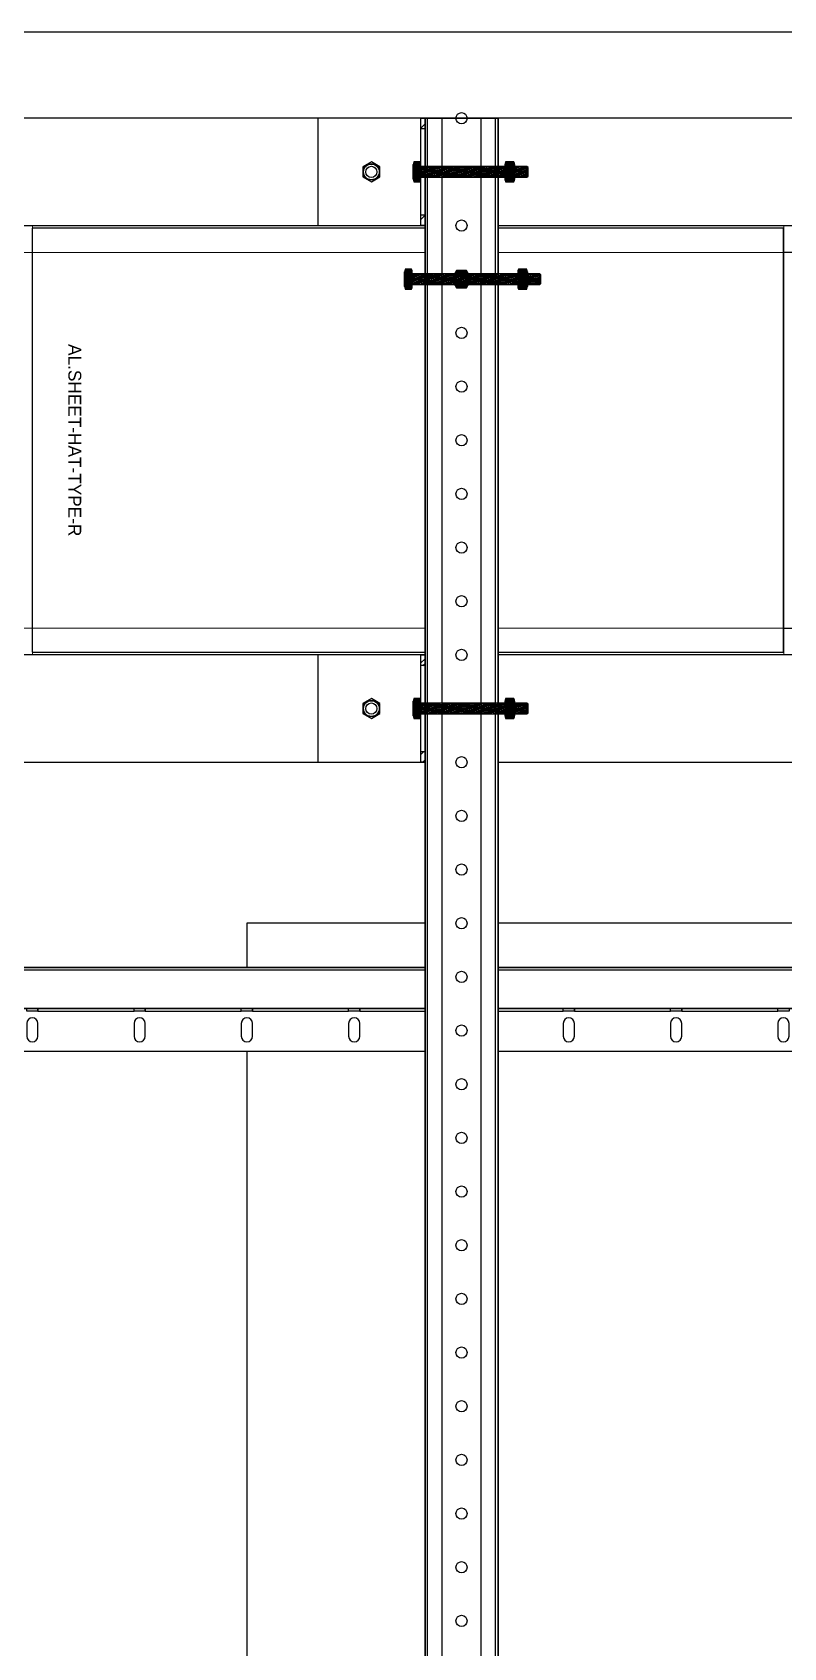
# Model space of a CAD drawing. Header units: millimetres. Extents: x -962357 to -591296, y -223672 to 59420.
# Drawn here: x -782230 to -781880, y -177079 to -176326 of the extents above; entities that cross this region are included whole.
import ezdxf
from ezdxf.enums import TextEntityAlignment as Align

# ---------------------------------------------------------------- set-up
doc = ezdxf.new("R2010")
doc.units = ezdxf.units.MM
for name, color, linetype in [('000 - H A T C H', 8, 'Continuous'), ('000 - WIPEOUT', 250, 'Continuous'), ('001 - ASCESSORIES', 251, 'Continuous'), ('A04_TUBE SERIES', 2, 'Continuous'), ('A11_ALU.SOLID SHEET', 2, 'Continuous')]:
    doc.layers.add(name, color=color, linetype=linetype)
doc.layers.add('A-GLAZ-CURT', color=2, linetype='Continuous', lineweight=9)
pattern_1 = [(110, (-0.5, 0), (-0.9396926207859084, -0.3420201433256687), []), (110, (-0.2011637617713368, 0.6408563809804113), (-0.9396926207859084, -0.3420201433256687), [1.25, -0.25, 0, -0.25])]

# ---------------------------------------------------------------- blocks, each defined once
blk = doc.blocks.new('*U4622')
at = {"layer": 'A11_ALU.SOLID SHEET', "color": 0}
blk.add_lwpolyline([(350.0000000002324, -98.79999999999929), (350.0000000002328, 98.7999999999992), (2.842170943040401e-14, 98.79999999999927), (-4.121147867408581e-13, -98.79999999999929)], close=True, dxfattribs=at)
at = {"layer": 'Defpoints', "color": 250}
blk.add_point((0, 0), dxfattribs=at)
blk.add_text('AL.SHEET-HAT-TYPE-R', height=6, rotation=270, dxfattribs=at).set_placement((15, 0), align=Align.BOTTOM_CENTER)
blk = doc.blocks.new('*U4623')
at = {"layer": '001 - ASCESSORIES', "color": 0, "linetype": 'ByBlock'}
blk.add_lwpolyline([(800.0000000001819, 87.49999999999858), (-799.9999999999545, 87.49999999999858), (-799.9999999999545, -87.49999999999858), (800.0000000001819, -87.49999999999858)], close=True, dxfattribs=at)
blk = doc.blocks.new('*U4643')
blk.add_attdef('EXTR.OVL-LENGTH_', (-24.99999999997818, -59.09373230497124), '', height=5)
blk.add_wipeout([(-24.999999999941792, 7.275957614183426e-12), (25.000000000014552, 7.275957614183426e-12), (25.000000031381205, 67399.99999999981), (-24.99999996857514, 67399.99999999983)]).dxf.layer = '000 - WIPEOUT'
at = {"layer": 'A04_TUBE SERIES', "color": 0}
blk.add_lwpolyline([(-24.99999999994325, 0), (25.0000000000131, 0), (25.00000003138143, 67399.99999999981), (-24.99999996857492, 67399.99999999984)], close=True, dxfattribs=at)
blk = doc.blocks.new('*U4645')
blk.add_attdef('EXTR.OVL-LENGTH_', (-24.99999999997818, -59.09373230497124), '', height=5)
blk.add_wipeout([(-24.999999999941792, 7.275957614183426e-12), (25.000000000014552, 7.275957614183426e-12), (25.000000031381205, 67399.99999999981), (-24.99999996857514, 67399.99999999981)]).dxf.layer = '000 - WIPEOUT'
at = {"layer": 'A04_TUBE SERIES', "color": 0}
blk.add_lwpolyline([(-24.99999999994325, 0), (25.0000000000131, 0), (25.00000003138143, 67399.99999999981), (-24.99999996857492, 67399.99999999984)], close=True, dxfattribs=at)
blk = doc.blocks.new('*U4717')
at = {"color": 3}
blk.add_wipeout([(-1049.999999999958, -30850), (1050.000000000042, -30850), (1050.000000000042, -31150), (-1049.999999999958, -31150)], dxfattribs=at).dxf.layer = '000 - WIPEOUT'
at = {"layer": 'A11_ALU.SOLID SHEET', "color": 0, "linetype": 'ByBlock'}
blk.add_lwpolyline([(-1049.999999999958, -31150), (1050.000000000042, -31150), (1050.000000000042, -30850), (-1049.999999999958, -30850)], close=True, dxfattribs=at)
blk = doc.blocks.new('000 - ASSCESSORIES_FAMELINE_GALV.BRACKET_FITTING_Z-PROFILE_HR-02AA_TOP_VIEW')
blk.add_wipeout([(-1200, 39), (1200, 39), (1200, 0), (-1200, 0)]).dxf.layer = '000 - WIPEOUT'
at = {"layer": '001 - ASCESSORIES', "linetype": 'Continuous'}
for p, q in [((-1200, 39), (1200, 39)), ((-1200, 0), (1200, 0))]:
    blk.add_line(p, q, dxfattribs=at)
at = {"layer": '001 - ASCESSORIES', "color": 1, "linetype": 'ByBlock'}
for p, q in [((-277.5999999999985, 20.19999999999982), (-277.5999999999985, 19)), ((-227.5999999999985, 20.19999999999982), (-227.5999999999985, 19)), ((-177.5999999999985, 20.19999999999982), (-177.5999999999985, 19)), ((-127.5999999999985, 20.19999999999982), (-127.5999999999985, 19)), ((-77.59999999999854, 20.19999999999982), (-77.59999999999854, 19)), ((-27.59999999999854, 20.19999999999982), (-27.59999999999854, 19)), ((22.40000000000146, 20.19999999999982), (22.40000000000146, 19))]:
    blk.add_line(p, q, dxfattribs=at)
at = {"layer": '001 - ASCESSORIES', "color": 0, "linetype": 'ByBlock'}
blk.add_lwpolyline([(-1200, 39), (1200, 39), (1200, 19), (-1200, 19)], close=True, dxfattribs=at)
at = {"layer": '001 - ASCESSORIES'}
for points in [[(-322.4000000000015, 26), (-322.4000000000015, 32, 0.9999999999999999), (-327.6000000000058, 32), (-327.6000000000058, 26, 0.9999999999999999)], [(-272.4000000000015, 26), (-272.4000000000015, 32, 0.9999999999999999), (-277.6000000000058, 32), (-277.6000000000058, 26, 0.9999999999999999)], [(-222.4000000000015, 26), (-222.4000000000015, 32, 0.9999999999999999), (-227.6000000000058, 32), (-227.6000000000058, 26, 0.9999999999999999)], [(-172.4000000000015, 26), (-172.4000000000015, 32, 0.9999999999999999), (-177.6000000000058, 32), (-177.6000000000058, 26, 0.9999999999999999)], [(-122.4000000000015, 26), (-122.4000000000015, 32, 0.9999999999999999), (-127.6000000000058, 32), (-127.6000000000058, 26, 0.9999999999999999)], [(-72.40000000000146, 26), (-72.40000000000146, 32, 0.9999999999999999), (-77.60000000000582, 32), (-77.60000000000582, 26, 0.9999999999999999)], [(-22.40000000000146, 26), (-22.40000000000146, 32, 0.9999999999999999), (-27.60000000000582, 32), (-27.60000000000582, 26, 0.9999999999999999)], [(27.59999999999854, 26), (27.59999999999854, 32, 0.9999999999999999), (22.39999999999418, 32), (22.39999999999418, 26, 0.9999999999999999)]]:
    blk.add_lwpolyline(points, format="xyb", close=True, dxfattribs=at)
blk.add_lwpolyline([(-1200, 19), (1200, 19), (1200, 0), (-1200, 0)], close=True, dxfattribs=at)
at = {"layer": '001 - ASCESSORIES', "color": 1, "linetype": 'ByBlock'}
for points in [[(-327.5999999999985, 20.19999999999982), (-322.4000000000015, 20.19999999999982), (-322.4000000000015, 19), (-327.5999999999985, 19)], [(-277.5999999999985, 20.19999999999982), (-322.4000000000015, 20.19999999999982), (-322.4000000000015, 19), (-277.5999999999985, 19)], [(-277.5999999999985, 20.19999999999982), (-272.4000000000015, 20.19999999999982), (-272.4000000000015, 19), (-277.5999999999985, 19)], [(-227.5999999999985, 20.19999999999982), (-272.4000000000015, 20.19999999999982), (-272.4000000000015, 19), (-227.5999999999985, 19)], [(-227.5999999999985, 20.19999999999982), (-222.4000000000015, 20.19999999999982), (-222.4000000000015, 19), (-227.5999999999985, 19)], [(-177.5999999999985, 20.19999999999982), (-222.4000000000015, 20.19999999999982), (-222.4000000000015, 19), (-177.5999999999985, 19)], [(-177.5999999999985, 20.19999999999982), (-172.4000000000015, 20.19999999999982), (-172.4000000000015, 19), (-177.5999999999985, 19)], [(-127.5999999999985, 20.19999999999982), (-172.4000000000015, 20.19999999999982), (-172.4000000000015, 19), (-127.5999999999985, 19)], [(-127.5999999999985, 20.19999999999982), (-122.4000000000015, 20.19999999999982), (-122.4000000000015, 19), (-127.5999999999985, 19)], [(-77.59999999999854, 20.19999999999982), (-122.4000000000015, 20.19999999999982), (-122.4000000000015, 19), (-77.59999999999854, 19)], [(-77.59999999999854, 20.19999999999982), (-72.40000000000146, 20.19999999999982), (-72.40000000000146, 19), (-77.59999999999854, 19)], [(-27.59999999999854, 20.19999999999982), (-72.40000000000146, 20.19999999999982), (-72.40000000000146, 19), (-27.59999999999854, 19)], [(-27.59999999999854, 20.19999999999982), (-22.40000000000146, 20.19999999999982), (-22.40000000000146, 19), (-27.59999999999854, 19)], [(22.40000000000146, 20.19999999999982), (-22.40000000000146, 20.19999999999982), (-22.40000000000146, 19), (22.40000000000146, 19)], [(22.40000000000146, 20.19999999999982), (27.59999999999854, 20.19999999999982), (27.59999999999854, 19), (22.40000000000146, 19)]]:
    blk.add_lwpolyline(points, close=True, dxfattribs=at)
at = {"layer": '001 - ASCESSORIES', "color": 2}
blk.add_lwpolyline([(-1200, 1.199999999999818), (1200, 1.199999999999818), (1200, 0), (-1200, 0)], close=True, dxfattribs=at)
blk = doc.blocks.new('*U4943')
at = {"layer": '001 - ASCESSORIES', "linetype": 'ByBlock', "rotation": 180}
blk.add_blockref('000 - ASSCESSORIES_FAMELINE_GALV.BRACKET_FITTING_Z-PROFILE_HR-02AA_TOP_VIEW', (-31200, 39), dxfattribs=at)
blk = doc.blocks.new('*U4945')
at = {"color": 6}
blk.add_wipeout([(1425.0000000000007, -17), (-1425, -16.99999999999909), (-1425, 17.00000000000182), (1425.0000000000007, 17.00000000000182)], dxfattribs=at).dxf.layer = '000 - WIPEOUT'
at = {"layer": '001 - ASCESSORIES', "color": 0, "linetype": 'ByBlock'}
for p, q in [((1425, 15.80000000000291), (-1425, 15.80000000000308)), ((1425, -15.80000000000291), (-1425, -15.80000000000274))]:
    blk.add_line(p, q, dxfattribs=at)
at = {"layer": '001 - ASCESSORIES', "color": 1}
blk.add_lwpolyline([(1425, 17), (1425, -17), (-1425, -16.99999999999983), (-1425, 17.00000000000017)], close=True, dxfattribs=at)
at = {"layer": '001 - ASCESSORIES', "color": 0, "linetype": 'ByBlock'}
for points in [[(-1425, 17.00000000000017), (-1425, 9.000000000000172), (1425, 9), (1425, 17)], [(-1425, -8.999999999999828), (-1425, -16.99999999999983), (1425, -17), (1425, -9)]]:
    blk.add_lwpolyline(points, close=True, dxfattribs=at)
at = {"layer": '001 - ASCESSORIES', "color": 1, "linetype": 'Continuous'}
for centre in [(-1425, 1.052523544223154e-12), (-1400, 0), (-1374.999999999998, 0), (-1349.999999999997, 0), (-1324.999999999996, 0), (-1299.999999999995, 0), (-1274.999999999993, 0), (-1249.999999999992, 0), (-1224.999999999991, 0), (-1199.999999999989, 0), (-1174.999999999988, 0), (-1149.999999999987, 0), (-1124.999999999985, 0), (-1099.999999999984, 0), (-1074.999999999983, 0), (-1049.999999999982, 0), (-1024.99999999998, 0), (-999.9999999999789, 0), (-974.9999999999776, 0), (-949.9999999999764, 0), (-924.999999999975, 0), (-899.9999999999736, 0), (-874.9999999999724, 0), (-849.9999999999711, 0), (-824.9999999999699, 0), (-799.9999999999685, 0), (-774.9999999999671, 0), (-749.9999999999659, 0), (-724.9999999999646, 0)]:
    blk.add_circle(centre, 2.6, dxfattribs=at)
blk = doc.blocks.new('*U4663')
at = {"layer": '001 - ASCESSORIES', "color": 0}
blk.add_lwpolyline([(4.618802136193379, -0.000400036001729632), (2.309747509436618, 3.999799966996433), (-2.309054626756765, 4.000200002998165), (-4.618802136193381, 0.0004000360017263353), (-2.309747509436611, -3.999799966996438), (2.309054626756771, -4.00020000299816)], close=True, dxfattribs=at)
at = {"layer": '001 - ASCESSORIES', "color": 8}
blk.add_circle((0, 2.882294542906766e-17), 3.845456877658301, dxfattribs=at)
at = {"layer": '001 - ASCESSORIES', "color": 0}
blk.add_circle((0, -7.719519468096792e-17), 2.6, dxfattribs=at)
blk = doc.blocks.new('*U4664')
at = {"layer": '000 - H A T C H'}
h = blk.add_hatch(color=250, dxfattribs=at)
h.dxf.hatch_style = 1
h.paths.add_polyline_path([(3.999799966996433, -2.30974750943662), (4.000200002998166, 2.309054626756763), (0.0004000360017268492, 4.61880213619338), (-3.999799966996436, 2.309747509436609), (-4.000200002998158, -2.309054626756772), (-0.0004000360017299578, -4.618802136193381)])
h.paths.add_polyline_path([(-4.77612251667468e-16, -2.600000000000001, -1), (4.776122516674673e-16, 2.599999999999998, -1)], flags=16)
at = {"layer": '001 - ASCESSORIES', "color": 0, "rotation": 270}
blk.add_blockref('*U4663', (0, 0), dxfattribs=at)
blk = doc.blocks.new('*U4682')
at = {"color": 1}
for p, q in [((-3.464101615749838, 3.499999999999972), (3.464101614323027, 3.500000000000028)), ((-3.464101615791675, -2.930557554095999e-14), (3.464101615790951, 2.831068712794149e-14))]:
    blk.add_line(p, q, dxfattribs=at)
at = {"color": 0}
for points in [[(-2.309401079815612, 3.211491856660499, 0.2498553823841511), (-4.618802154352768, 3.211491854803311), (-4.618802152884844, 0.2885081452176589, 0.24985538238415), (-2.309401078347688, 0.2885081433604705)], [(2.309401075998648, 3.21149185511965, 0.06243159592663932), (-2.119484931312199e-09, 3.499999999571855, 0.06243159590585019), (-2.309401079815612, 3.211491855290459), (-2.309401078347688, 0.288508144618188, 0.06170111649347358), (-3.622761812760444e-13, -5.551115123125783e-16, 0.06170111645514504), (2.309401077466572, 0.2885081447470578)], [(4.618802151379822, 3.21149185663953, 0.2498553822933769), (2.309401075998648, 3.211491854782341), (2.309401077466572, 0.2885081451966892, 0.2498553822933758), (4.618802152847747, 0.288508143339501)]]:
    blk.add_lwpolyline(points, format="xyb", close=True, dxfattribs=at)
blk = doc.blocks.new('*U4696')
at = {"layer": '000 - H A T C H'}
h = blk.add_hatch(dxfattribs=at)
h.set_pattern_fill('ANSI35', color=8, scale=4, angle=65)
h.set_pattern_definition(pattern_1)
h.paths.add_polyline_path([(-5.551115123125783e-17, -2.5), (59.49999999999999, -2.500000000000025), (59.49999999999999, 2.499999999999975), (0, 2.5)])
at = {"color": 8}
blk.add_line((59.5, -2.500000000000025), (59.5, 2.499999999999976), dxfattribs=at)
at = {"color": 1}
blk.add_lwpolyline([(59.5, 2.499999999999976), (0, 2.5), (-6.123233995736766e-17, -2.5), (59.5, -2.500000000000025), (60, -2.000000000000024), (60, 1.999999999999976)], close=True, dxfattribs=at)
blk = doc.blocks.new('*U4748')
at = {"layer": '000 - H A T C H'}
h = blk.add_hatch(color=250, dxfattribs=at)
h.dxf.hatch_style = 1
edge = h.paths.add_edge_path()
edge.add_line((-0.2885081452176606, -4.618802152936677), (-3.21149185480331, -4.618802154404603))
edge.add_arc((-1.045008159786465, -3.464101615393764), 2.454991840223864, 180.0000000000005, 208.0568893142732, ccw=False)
edge.add_line((-3.50000000001033, -3.464101615393787), (-3.500000000005193, -0.00781203409589537))
edge.add_arc((5.855934801752148, -0.003906537089581134), 9.35593561690337, 179.9760826470406, 180.0239172767988, ccw=False)
edge.add_line((-3.500000000000001, -1.027646859343591e-06), (-3.5, 1.023395762637316e-06))
edge.add_arc((5.855934800427048, 0.003906532762726513), 9.355935615578238, 179.9760826475011, 180.0239173524989, ccw=False)
edge.add_line((-3.499999999999999, 0.007812042129691533), (-3.499999999989983, 3.464101615479826))
edge.add_arc((-1.045008158081795, 3.464101615479848), 2.45499184190819, 151.9431107876706, 180.0000000000005, ccw=False)
edge.add_line((-3.211491856639528, 4.61880215142818), (-0.2885081433395005, 4.618802152896103))
edge.add_arc((-2.454991841897239, 3.464101616947774), 2.454991841908191, 360.00000000000045, 388.05688921232934, ccw=False)
edge.add_line((1.09523402083701e-11, 3.464101616947794), (-1.064236593989457e-11, -3.464101613925823))
edge.add_arc((-2.45499184023451, -3.464101613925843), 2.454991840223869, 331.943110685727, 360.00000000000045, ccw=False)
blk.add_blockref('*U4696', (-1.064319204294226e-28, -1.738165167353145e-12))
at = {"layer": '001 - ASCESSORIES', "rotation": 90}
blk.add_blockref('*U4682', (-1.064319204294226e-28, -1.738165167353145e-12), dxfattribs=at)
blk = doc.blocks.new('*U4662')
at = {"color": 1}
for p, q in [((-3.464274824018264, 4.499999999999972), (3.464274822184723, 4.500000000000027)), ((-3.464274823856737, -2.886146511923968e-14), (3.464274823856012, 2.786659791809143e-14))]:
    blk.add_line(p, q, dxfattribs=at)
at = {"color": 0}
for points in [[(-2.309747512520391, 4.211491856660505, 0.2498928706011541), (-4.618802137283207, 4.211491854803318), (-4.618802135611918, 0.2885081452176646, 0.2498928706011529), (-2.309747510849102, 0.2885081433604763)], [(2.309747508296697, 4.211491855119644, 0.06242237585266579), (-2.322849468328059e-09, 4.499999999571855, 0.06242237583187796), (-2.309747512520391, 4.211491855290465), (-2.309747510849102, 0.2885081446181938, 0.06169200429876173), (-3.622761812760444e-13, -5.551115123125783e-16, 0.06169200426043565), (2.309747509967986, 0.288508144747052)], [(4.618802135103552, 4.211491856639523, 0.2498928703804826), (2.309747508296697, 4.211491854782335), (2.309747509967986, 0.2885081451966834, 0.2498928703804814), (4.618802136774841, 0.2885081433394953)]]:
    blk.add_lwpolyline(points, format="xyb", close=True, dxfattribs=at)
blk = doc.blocks.new('*U4707')
at = {"layer": '000 - H A T C H'}
h = blk.add_hatch(color=250, dxfattribs=at)
h.dxf.hatch_style = 1
edge = h.paths.add_edge_path()
edge.add_line((0.2885081452176656, 4.618802135611918), (4.211491854803318, 4.618802137283206))
edge.add_arc((2.04570140838559, 3.464274823159839), 2.454298591624747, 3.979039320256561e-13, 28.060932690886318, ccw=False)
edge.add_line((4.500000000010338, 3.464274823159858), (4.500000000005192, 0.007815851532942286))
edge.add_arc((-4.858688103378768, 0.003908445807749068), 9.358688919086902, -0.023922002109316054, 0.023921925959825785, ccw=False)
edge.add_line((4.499999999999999, 1.027644307982593e-06), (4.5, -1.022993608123599e-06))
edge.add_arc((-4.858688102055123, -0.003908441075775053), 9.358688917763224, -0.0239220016412105, 0.02392200161511937, ccw=False)
edge.add_line((4.499999999999998, -0.00781585916219999), (4.499999999989978, -3.464274823442065))
edge.add_arc((2.045701404280085, -3.464274823442085), 2.454298595709893, -28.060932574918695, 5.115907697472721e-13, ccw=False)
edge.add_line((4.211491856639523, -4.618802135103553), (0.2885081433394943, -4.618802136774841))
edge.add_arc((2.454298595698944, -3.464274825113375), 2.454298595709902, 180.0000000000005, 208.0609325749185, ccw=False)
edge.add_line((-1.095942580843139e-11, -3.464274825113393), (1.064723109390613e-11, 3.464274821492421))
edge.add_arc((2.454298591635406, 3.464274821488549), 2.454298591624759, 151.9390673091139, 179.9999999999096, ccw=False)
at = {"layer": '001 - ASCESSORIES', "color": 0, "rotation": 270}
blk.add_blockref('*U4662', (0, 0), dxfattribs=at)
blk = doc.blocks.new('*U4821')
at = {"layer": '001 - ASCESSORIES'}
blk.add_blockref('*U4748', (-22.99999999999909, 1.408343819019401e-15), dxfattribs=at)
at = {"layer": '001 - ASCESSORIES', "color": 2}
for p, rotation in [((0, -2.042648639651129e-16), 90), ((0, -2.042648639651129e-16), 90), ((0, -1.909959300209546e-11), 270), ((0, -1.909959300209546e-11), 270)]:
    blk.add_blockref('*U4664', p, dxfattribs=dict(at, rotation=rotation))
at = {"layer": '001 - ASCESSORIES', "color": 1}
blk.add_blockref('*U4707', (26.199999999998, -1.758327065072592e-12), dxfattribs=at)
blk = doc.blocks.new('000 - ASSCESSORIES_FAMELINE_AL.EXTR._L-PROFILE_50x68mm._non-code_TOP_VIEW')
blk.add_wipeout([(-50.00000000000182, -25), (-9.094947017729282e-13, -25), (-9.094947017729282e-13, 25), (-50.00000000000182, 25)]).dxf.layer = '000 - WIPEOUT'
at = {"layer": '000 - H A T C H'}
h = blk.add_hatch(dxfattribs=at)
h.set_pattern_fill('ANSI32', color=8, scale=0.5)
h.set_pattern_definition([(45, (-14193.56896437014, 11847.09218483808), (-3.367596045400933, 3.367596045400933), []), (45, (-14191.32389937014, 11847.09218483808), (-3.367596045400933, 3.367596045400933), [])])
h.paths.add_polyline_path([(-2.000000000649379, 19.99999999967622), (-1.818989403545856e-12, 19.99999999967622), (-1.818989403545856e-12, 25), (-2.000000000649379, 25)])
h.paths.add_polyline_path([(0, -19.99999999967804), (-2.00000000064756, -19.99999999967622), (-2.000000000649379, -25), (-1.818989403545856e-12, -25)])
at = {"layer": '001 - ASCESSORIES', "color": 0}
for p, q in [((0, 19.99999999967622), (-2.000000000649379, 19.99999999967622)), ((-2.000000000649379, -19.99999999967622), (0, -19.99999999967622))]:
    blk.add_line(p, q, dxfattribs=at)
at = {"layer": '001 - ASCESSORIES', "color": 1}
blk.add_line((-2.000000000649379, -19.99999999967622), (-2.000000000649379, 19.99999999967622), dxfattribs=at)
at = {"layer": '001 - ASCESSORIES'}
blk.add_lwpolyline([(-50.00000000000182, -25), (-1.818989403545856e-12, -25), (-1.818989403545856e-12, 25), (-50.00000000000182, 25)], close=True, dxfattribs=at)
at = {"layer": '001 - ASCESSORIES', "color": 0}
for points in [[(-2.000000000649379, 25), (0, 25), (0, 19.99999999967622), (-2.000000000649379, 19.99999999967622)], [(-2.000000000649379, -19.99999999967622), (-1.818989403545856e-12, -19.99999999967622), (-1.818989403545856e-12, -25), (-2.000000000649379, -25)]]:
    blk.add_lwpolyline(points, close=True, dxfattribs=at)
at = {"layer": '001 - ASCESSORIES', "color": 1}
blk.add_circle((-25.00000000000182, 0), 2.6, dxfattribs=at)
blk = doc.blocks.new('*U4738')
at = {"layer": '001 - ASCESSORIES', "color": 0}
blk.add_blockref('000 - ASSCESSORIES_FAMELINE_AL.EXTR._L-PROFILE_50x68mm._non-code_TOP_VIEW', (0, 0), dxfattribs=at)
blk = doc.blocks.new('*U4683')
blk.add_circle((0, -7.719519468096792e-17), 3.658103014194239)
at = {"layer": '001 - ASCESSORIES', "color": 0}
blk.add_lwpolyline([(4.61880213619338, -0.0004000360017296321), (2.309747509436618, 3.999799966996434), (-2.309054626756765, 4.000200002998165), (-4.618802136193381, 0.0004000360017263353), (-2.309747509436612, -3.999799966996438), (2.309054626756771, -4.00020000299816)], close=True, dxfattribs=at)
at = {"layer": '001 - ASCESSORIES', "color": 8}
blk.add_circle((0, 2.882294542906766e-17), 3.845456877658302, dxfattribs=at)
blk = doc.blocks.new('*U4715')
at = {"layer": '001 - ASCESSORIES', "rotation": 90}
blk.add_blockref('*U4683', (2.220446049249249e-16, -1.738165167353145e-12), dxfattribs=at)
blk = doc.blocks.new('*U4751')
at = {"layer": '001 - ASCESSORIES'}
blk.add_blockref('*U4715', (0, 0), dxfattribs=at)
blk = doc.blocks.new('*U4694')
at = {"layer": '000 - H A T C H'}
h = blk.add_hatch(dxfattribs=at)
h.set_pattern_fill('ANSI35', color=8, scale=4, angle=65)
h.set_pattern_definition(pattern_1)
h.paths.add_polyline_path([(-5.551115123125783e-17, -2.5), (49.5, -2.50000000000002), (49.5, 2.49999999999998), (0, 2.5)])
at = {"color": 8}
blk.add_line((49.5, -2.500000000000021), (49.5, 2.49999999999998), dxfattribs=at)
at = {"color": 1}
blk.add_lwpolyline([(49.5, 2.49999999999998), (0, 2.5), (-6.123233995736766e-17, -2.5), (49.5, -2.500000000000021), (50, -2.00000000000002), (50, 1.99999999999998)], close=True, dxfattribs=at)
blk = doc.blocks.new('*U4746')
at = {"layer": '000 - H A T C H'}
h = blk.add_hatch(color=250, dxfattribs=at)
h.dxf.hatch_style = 1
edge = h.paths.add_edge_path()
edge.add_line((-0.2885081452176606, -4.618802152936677), (-3.21149185480331, -4.618802154404603))
edge.add_arc((-1.045008159786465, -3.464101615393764), 2.454991840223864, 180.0000000000005, 208.0568893142732, ccw=False)
edge.add_line((-3.50000000001033, -3.464101615393787), (-3.500000000005193, -0.00781203409589537))
edge.add_arc((5.855934801752148, -0.003906537089581134), 9.35593561690337, 179.9760826470406, 180.0239172767988, ccw=False)
edge.add_line((-3.500000000000001, -1.027646859343591e-06), (-3.5, 1.023395762637316e-06))
edge.add_arc((5.855934800427048, 0.003906532762726513), 9.355935615578238, 179.9760826475011, 180.0239173524989, ccw=False)
edge.add_line((-3.499999999999999, 0.007812042129691533), (-3.499999999989983, 3.464101615479826))
edge.add_arc((-1.045008158081795, 3.464101615479848), 2.45499184190819, 151.9431107876706, 180.0000000000005, ccw=False)
edge.add_line((-3.211491856639528, 4.61880215142818), (-0.2885081433395005, 4.618802152896103))
edge.add_arc((-2.454991841897239, 3.464101616947774), 2.454991841908191, 360.00000000000045, 388.05688921232934, ccw=False)
edge.add_line((1.09523402083701e-11, 3.464101616947794), (-1.064236593989457e-11, -3.464101613925823))
edge.add_arc((-2.45499184023451, -3.464101613925843), 2.454991840223869, 331.943110685727, 360.00000000000045, ccw=False)
blk.add_blockref('*U4694', (-1.064319204294226e-28, -1.738165167353145e-12))
at = {"layer": '001 - ASCESSORIES', "rotation": 90}
blk.add_blockref('*U4682', (-1.064319204294226e-28, -1.738165167353145e-12), dxfattribs=at)
blk = doc.blocks.new('*U4752')
at = {"layer": '001 - ASCESSORIES'}
for name, p in [('*U4746', (0, 0)), ('*U4707', (39.19988154837576, -0.005882004561908407))]:
    blk.add_blockref(name, p, dxfattribs=at)
blk = doc.blocks.new('*U4794')
at = {"color": 2}
blk.add_blockref('*U4738', (0, 0), dxfattribs=at)
for name, p in [('*U4751', (-25, 0)), ('*U4752', (-2.000000000698492, 4.310160873544078e-06))]:
    blk.add_blockref(name, p)
blk = doc.blocks.new('*U4956')
blk.add_lwpolyline([(27649.99999999977, -551.9781171994691), (-107450.0000000002, -551.9781171994691), (-107450.0000000002, -3555.002995296032), (27649.99999999977, -3555.002995296032)], close=True)
blk.add_blockref('*U4623', (-36400, -742))
blk.add_blockref('*U4623', (-36400, -742))
at = {"layer": 'A11_ALU.SOLID SHEET', "color": 1}
blk.add_blockref('*U4622', (-37550, -742), dxfattribs=at)
blk.add_blockref('*U4622', (-37550, -742), dxfattribs=at)
at = {"layer": 'A04_TUBE SERIES', "color": 0, "linetype": 'ByBlock', "rotation": 270}
for name, p in [('*U4643', (-39850.00000000017, -617)), ('*U4645', (-39850.00000000017, -867))]:
    blk.add_blockref(name, p, dxfattribs=at)
at = {"layer": 'A11_ALU.SOLID SHEET', "color": 0, "linetype": 'ByBlock', "rotation": 270}
blk.add_blockref('*U4717', (-6300.000000000175, -2017.000000031398), dxfattribs=at)
at = {"layer": '001 - ASCESSORIES', "linetype": 'ByBlock'}
blk.add_blockref('*U4943', (-6325.000000000175, -1026.700000031432), dxfattribs=at)
at = {"layer": '001 - ASCESSORIES', "linetype": 'ByBlock', "rotation": 270}
blk.add_blockref('*U4945', (-37350.00000000017, -2017), dxfattribs=at)
at = {"layer": '001 - ASCESSORIES', "linetype": 'ByBlock'}
for name, p in [('*U4794', (-37367.00000000017, -617.000000015709)), ('*U4821', (-37350.00000000017, -666.9999999999995)), ('*U4794', (-37367.00000000017, -867.000000015709))]:
    blk.add_blockref(name, p, dxfattribs=at)
blk.add_blockref('*U4794', (-37367.00000000017, -617.000000015709), dxfattribs=at)
blk = doc.blocks.new('DPA_CP_Metal Ceiling Luminaire2 - Linear Luminaire-12404975-4160-01 UPPER PLATFORM LEVEL - REFLECTED CEILING PLAN')
at = {"layer": 'A-GLAZ-CURT'}
for p, q in [((-786932.3738653893, 2976.51754711346), (-785732.3738653893, 2976.51754711346)), ((-785732.3738653893, 2976.51754711346), (-786932.3738653893, 2976.51754711346)), ((-786932.3738653893, 2976.517547113457), (-785732.3738653893, 2976.517547113457)), ((-785732.3738653893, 2976.51754711346), (-785732.3738653893, 2701.517547113459)), ((-785732.3738653893, 2701.517547113459), (-785732.3738653893, 2976.51754711346)), ((-785732.3738653893, 2939.017547113448), (-785732.3738653893, 2701.517547113459)), ((-786932.3738653893, 2926.517547113502), (-785732.3738653893, 2926.517547113502)), ((-786932.3738653893, 2751.517547113478), (-785732.3738653893, 2751.517547113478)), ((-785732.3738653893, 2701.517547113459), (-786932.3738653893, 2701.517547113459)), ((-785732.3738653893, 2701.517547113459), (-786932.3738653893, 2701.517547113459)), ((-786932.3738653893, 2701.517547113459), (-785732.3738653893, 2701.517547113459))]:
    blk.add_line(p, q, dxfattribs=at)
blk = doc.blocks.new('DPA_CP_Metal Ceiling Air Supply1 - Linear Diffuser Air Supply-12404980-4160-01 UPPER PLATFORM LEVEL - REFLECTED CEILING PLAN')
at = {"layer": 'A-GLAZ-CURT'}
for p, q in [((-788882.373865389, 2701.517547113459), (-788882.373865389, 2976.51754711346)), ((-788882.373865389, 2976.51754711346), (-787282.3738653894, 2976.51754711346)), ((-788882.373865389, 2701.517547113459), (-788882.373865389, 2976.51754711346)), ((-788882.373865389, 2976.51754711346), (-787282.3738653894, 2976.51754711346)), ((-788882.373865389, 2976.51754711346), (-787282.3738653894, 2976.51754711346)), ((-788882.373865389, 2701.517547113459), (-788882.373865389, 2976.51754711346)), ((-787282.3738653894, 2926.517547113484), (-788882.373865389, 2926.517547113484)), ((-787282.3738653894, 2751.517547113479), (-788882.373865389, 2751.517547113479)), ((-788882.373865389, 2701.517547113459), (-787282.3738653894, 2701.517547113459)), ((-787282.3738653894, 2701.517547113459), (-788882.373865389, 2701.517547113459)), ((-787282.3738653894, 2701.517547113459), (-788882.373865389, 2701.517547113459))]:
    blk.add_line(p, q, dxfattribs=at)
blk = doc.blocks.new('DPA_CP_Metal Ceiling Panel1 - Horizontal with Gap-16028279-4160-01 UPPER PLATFORM LEVEL - REFLECTED CEILING PLAN')
at = {"layer": 'A-GLAZ-CURT'}
for p, q in [((-787282.3738653894, 2701.517547113459), (-787282.3738653894, 2976.517547113459)), ((-787282.3738653891, 2701.517547113459), (-787282.3738653891, 2976.517547113459)), ((-787282.3738653891, 2976.517547113459), (-786932.3738653893, 2976.517547113459)), ((-787282.3738653891, 2976.517547113459), (-786932.3738653893, 2976.517547113459)), ((-787282.3738653891, 2701.517547113459), (-787282.3738653891, 2976.51754711346)), ((-786932.3738653891, 2701.517547113459), (-786932.3738653891, 2976.517547113459)), ((-786932.3738653893, 2976.517547113459), (-786932.3738653893, 2701.517547113459)), ((-786932.3738653893, 2976.51754711346), (-786932.3738653893, 2701.517547113459)), ((-787282.3738653894, 2926.51754711353), (-786932.3738653891, 2926.51754711353)), ((-787282.3738653894, 2751.517547113543), (-786932.3738653891, 2751.517547113543)), ((-787282.3738653894, 2701.517547113459), (-786932.3738653891, 2701.517547113459)), ((-786932.3738653893, 2701.517547113459), (-787282.3738653891, 2701.517547113459)), ((-786932.3738653893, 2701.517547113459), (-787282.3738653891, 2701.517547113459))]:
    blk.add_line(p, q, dxfattribs=at)
blk = doc.blocks.new('*U431')
at = {"layer": 'A11_ALU.SOLID SHEET', "color": 0}
blk.add_lwpolyline([(350.0000000002324, -98.79999999999929), (350.0000000002328, 98.7999999999992), (2.842170943040401e-14, 98.79999999999927), (-4.121147867408581e-13, -98.79999999999929)], close=True, dxfattribs=at)
at = {"layer": 'Defpoints', "color": 250}
blk.add_point((0, 0), dxfattribs=at)
blk.add_text('AL.SHEET-HAT-TYPE-R', height=6, rotation=270, dxfattribs=at).set_placement((15, 0), align=Align.BOTTOM_CENTER)
blk = doc.blocks.new('*U340')
at = {"layer": '001 - ASCESSORIES', "color": 0, "linetype": 'ByBlock'}
blk.add_lwpolyline([(800.0000000001819, 87.49999999999858), (-799.9999999999545, 87.49999999999858), (-799.9999999999545, -87.49999999999858), (800.0000000001819, -87.49999999999858)], close=True, dxfattribs=at)
blk = doc.blocks.new('*U723')
blk.add_attdef('EXTR.OVL-LENGTH_', (-24.99999999997818, -59.09373230497124), '', height=5)
blk.add_wipeout([(-24.999999999941792, 7.275957614183426e-12), (25.000000000014552, 7.275957614183426e-12), (25.000000031381205, 67399.99999999981), (-24.99999996857514, 67399.99999999983)]).dxf.layer = '000 - WIPEOUT'
at = {"layer": 'A04_TUBE SERIES', "color": 0}
blk.add_lwpolyline([(-24.99999999994325, 0), (25.0000000000131, 0), (25.00000003138143, 67399.99999999981), (-24.99999996857492, 67399.99999999984)], close=True, dxfattribs=at)
blk = doc.blocks.new('*U745')
blk.add_attdef('EXTR.OVL-LENGTH_', (-24.99999999997818, -59.09373230497124), '', height=5)
blk.add_wipeout([(-24.999999999941792, 7.275957614183426e-12), (25.000000000014552, 7.275957614183426e-12), (25.000000031381205, 67399.99999999981), (-24.99999996857514, 67399.99999999981)]).dxf.layer = '000 - WIPEOUT'
at = {"layer": 'A04_TUBE SERIES', "color": 0}
blk.add_lwpolyline([(-24.99999999994325, 0), (25.0000000000131, 0), (25.00000003138143, 67399.99999999981), (-24.99999996857492, 67399.99999999984)], close=True, dxfattribs=at)
blk = doc.blocks.new('*U695')
at = {"color": 3}
blk.add_wipeout([(-1049.999999999958, -30850), (1050.000000000042, -30850), (1050.000000000042, -31150), (-1049.999999999958, -31150)], dxfattribs=at).dxf.layer = '000 - WIPEOUT'
at = {"layer": 'A11_ALU.SOLID SHEET', "color": 0, "linetype": 'ByBlock'}
blk.add_lwpolyline([(-1049.999999999958, -31150), (1050.000000000042, -31150), (1050.000000000042, -30850), (-1049.999999999958, -30850)], close=True, dxfattribs=at)
blk = doc.blocks.new('*U655')
at = {"layer": '001 - ASCESSORIES', "linetype": 'ByBlock', "rotation": 180}
blk.add_blockref('000 - ASSCESSORIES_FAMELINE_GALV.BRACKET_FITTING_Z-PROFILE_HR-02AA_TOP_VIEW', (-31200, 39), dxfattribs=at)
blk = doc.blocks.new('*U558')
at = {"color": 6}
blk.add_wipeout([(1425.0000000000007, -17), (-1425, -16.99999999999909), (-1425, 17.00000000000182), (1425.0000000000007, 17.00000000000182)], dxfattribs=at).dxf.layer = '000 - WIPEOUT'
at = {"layer": '001 - ASCESSORIES', "color": 0, "linetype": 'ByBlock'}
for p, q in [((1425, 15.80000000000291), (-1425, 15.80000000000308)), ((1425, -15.80000000000291), (-1425, -15.80000000000274))]:
    blk.add_line(p, q, dxfattribs=at)
at = {"layer": '001 - ASCESSORIES', "color": 1}
blk.add_lwpolyline([(1425, 17), (1425, -17), (-1425, -16.99999999999983), (-1425, 17.00000000000017)], close=True, dxfattribs=at)
at = {"layer": '001 - ASCESSORIES', "color": 0, "linetype": 'ByBlock'}
for points in [[(-1425, 17.00000000000017), (-1425, 9.000000000000172), (1425, 9), (1425, 17)], [(-1425, -8.999999999999828), (-1425, -16.99999999999983), (1425, -17), (1425, -9)]]:
    blk.add_lwpolyline(points, close=True, dxfattribs=at)
at = {"layer": '001 - ASCESSORIES', "color": 1, "linetype": 'Continuous'}
for centre in [(-1425, 1.052523544223154e-12), (-1400, 0), (-1374.999999999998, 0), (-1349.999999999997, 0), (-1324.999999999996, 0), (-1299.999999999995, 0), (-1274.999999999993, 0), (-1249.999999999992, 0), (-1224.999999999991, 0), (-1199.999999999989, 0), (-1174.999999999988, 0), (-1149.999999999987, 0), (-1124.999999999985, 0), (-1099.999999999984, 0), (-1074.999999999983, 0), (-1049.999999999982, 0), (-1024.99999999998, 0), (-999.9999999999789, 0), (-974.9999999999776, 0), (-949.9999999999764, 0), (-924.999999999975, 0), (-899.9999999999736, 0), (-874.9999999999724, 0), (-849.9999999999711, 0), (-824.9999999999699, 0), (-799.9999999999685, 0), (-774.9999999999671, 0), (-749.9999999999659, 0), (-724.9999999999646, 0)]:
    blk.add_circle(centre, 2.6, dxfattribs=at)
blk = doc.blocks.new('*U350')
at = {"layer": '001 - ASCESSORIES', "color": 0}
blk.add_lwpolyline([(4.618802136193379, -0.000400036001729632), (2.309747509436618, 3.999799966996433), (-2.309054626756765, 4.000200002998165), (-4.618802136193381, 0.0004000360017263353), (-2.309747509436611, -3.999799966996438), (2.309054626756771, -4.00020000299816)], close=True, dxfattribs=at)
at = {"layer": '001 - ASCESSORIES', "color": 8}
blk.add_circle((0, 2.882294542906766e-17), 3.845456877658301, dxfattribs=at)
at = {"layer": '001 - ASCESSORIES', "color": 0}
blk.add_circle((0, -7.719519468096792e-17), 2.6, dxfattribs=at)
blk = doc.blocks.new('*U671')
at = {"layer": '000 - H A T C H'}
h = blk.add_hatch(color=250, dxfattribs=at)
h.dxf.hatch_style = 1
h.paths.add_polyline_path([(3.999799966996433, -2.30974750943662), (4.000200002998166, 2.309054626756763), (0.0004000360017268492, 4.61880213619338), (-3.999799966996436, 2.309747509436609), (-4.000200002998158, -2.309054626756772), (-0.0004000360017299578, -4.618802136193381)])
h.paths.add_polyline_path([(-4.77612251667468e-16, -2.600000000000001, -1), (4.776122516674673e-16, 2.599999999999998, -1)], flags=16)
at = {"layer": '001 - ASCESSORIES', "color": 0, "rotation": 270}
blk.add_blockref('*U350', (0, 0), dxfattribs=at)
blk = doc.blocks.new('*U351')
at = {"color": 1}
for p, q in [((-3.464101615749838, 3.499999999999972), (3.464101614323027, 3.500000000000028)), ((-3.464101615791675, -2.930557554095999e-14), (3.464101615790951, 2.831068712794149e-14))]:
    blk.add_line(p, q, dxfattribs=at)
at = {"color": 0}
for points in [[(-2.309401079815612, 3.211491856660499, 0.2498553823841511), (-4.618802154352768, 3.211491854803311), (-4.618802152884844, 0.2885081452176589, 0.24985538238415), (-2.309401078347688, 0.2885081433604705)], [(2.309401075998648, 3.21149185511965, 0.06243159592663932), (-2.119484931312199e-09, 3.499999999571855, 0.06243159590585019), (-2.309401079815612, 3.211491855290459), (-2.309401078347688, 0.288508144618188, 0.06170111649347358), (-3.622761812760444e-13, -5.551115123125783e-16, 0.06170111645514504), (2.309401077466572, 0.2885081447470578)], [(4.618802151379822, 3.21149185663953, 0.2498553822933769), (2.309401075998648, 3.211491854782341), (2.309401077466572, 0.2885081451966892, 0.2498553822933758), (4.618802152847747, 0.288508143339501)]]:
    blk.add_lwpolyline(points, format="xyb", close=True, dxfattribs=at)
blk = doc.blocks.new('*U365')
at = {"layer": '000 - H A T C H'}
h = blk.add_hatch(dxfattribs=at)
h.set_pattern_fill('ANSI35', color=8, scale=4, angle=65)
h.set_pattern_definition(pattern_1)
h.paths.add_polyline_path([(-5.551115123125783e-17, -2.5), (59.49999999999999, -2.500000000000025), (59.49999999999999, 2.499999999999975), (0, 2.5)])
at = {"color": 8}
blk.add_line((59.5, -2.500000000000025), (59.5, 2.499999999999976), dxfattribs=at)
at = {"color": 1}
blk.add_lwpolyline([(59.5, 2.499999999999976), (0, 2.5), (-6.123233995736766e-17, -2.5), (59.5, -2.500000000000025), (60, -2.000000000000024), (60, 1.999999999999976)], close=True, dxfattribs=at)
blk = doc.blocks.new('*U583')
at = {"layer": '000 - H A T C H'}
h = blk.add_hatch(color=250, dxfattribs=at)
h.dxf.hatch_style = 1
edge = h.paths.add_edge_path()
edge.add_line((-0.2885081452176606, -4.618802152936677), (-3.21149185480331, -4.618802154404603))
edge.add_arc((-1.045008159786465, -3.464101615393764), 2.454991840223864, 180.0000000000005, 208.0568893142732, ccw=False)
edge.add_line((-3.50000000001033, -3.464101615393787), (-3.500000000005193, -0.00781203409589537))
edge.add_arc((5.855934801752148, -0.003906537089581134), 9.35593561690337, 179.9760826470406, 180.0239172767988, ccw=False)
edge.add_line((-3.500000000000001, -1.027646859343591e-06), (-3.5, 1.023395762637316e-06))
edge.add_arc((5.855934800427048, 0.003906532762726513), 9.355935615578238, 179.9760826475011, 180.0239173524989, ccw=False)
edge.add_line((-3.499999999999999, 0.007812042129691533), (-3.499999999989983, 3.464101615479826))
edge.add_arc((-1.045008158081795, 3.464101615479848), 2.45499184190819, 151.9431107876706, 180.0000000000005, ccw=False)
edge.add_line((-3.211491856639528, 4.61880215142818), (-0.2885081433395005, 4.618802152896103))
edge.add_arc((-2.454991841897239, 3.464101616947774), 2.454991841908191, 360.00000000000045, 388.05688921232934, ccw=False)
edge.add_line((1.09523402083701e-11, 3.464101616947794), (-1.064236593989457e-11, -3.464101613925823))
edge.add_arc((-2.45499184023451, -3.464101613925843), 2.454991840223869, 331.943110685727, 360.00000000000045, ccw=False)
blk.add_blockref('*U365', (-1.064319204294226e-28, -1.738165167353145e-12))
at = {"layer": '001 - ASCESSORIES', "rotation": 90}
blk.add_blockref('*U351', (-1.064319204294226e-28, -1.738165167353145e-12), dxfattribs=at)
blk = doc.blocks.new('*U349')
at = {"color": 1}
for p, q in [((-3.464274824018264, 4.499999999999972), (3.464274822184723, 4.500000000000027)), ((-3.464274823856737, -2.886146511923968e-14), (3.464274823856012, 2.786659791809143e-14))]:
    blk.add_line(p, q, dxfattribs=at)
at = {"color": 0}
for points in [[(-2.309747512520391, 4.211491856660505, 0.2498928706011541), (-4.618802137283207, 4.211491854803318), (-4.618802135611918, 0.2885081452176646, 0.2498928706011529), (-2.309747510849102, 0.2885081433604763)], [(2.309747508296697, 4.211491855119644, 0.06242237585266579), (-2.322849468328059e-09, 4.499999999571855, 0.06242237583187796), (-2.309747512520391, 4.211491855290465), (-2.309747510849102, 0.2885081446181938, 0.06169200429876173), (-3.622761812760444e-13, -5.551115123125783e-16, 0.06169200426043565), (2.309747509967986, 0.288508144747052)], [(4.618802135103552, 4.211491856639523, 0.2498928703804826), (2.309747508296697, 4.211491854782335), (2.309747509967986, 0.2885081451966834, 0.2498928703804814), (4.618802136774841, 0.2885081433394953)]]:
    blk.add_lwpolyline(points, format="xyb", close=True, dxfattribs=at)
blk = doc.blocks.new('*U667')
at = {"layer": '000 - H A T C H'}
h = blk.add_hatch(color=250, dxfattribs=at)
h.dxf.hatch_style = 1
edge = h.paths.add_edge_path()
edge.add_line((0.2885081452176656, 4.618802135611918), (4.211491854803318, 4.618802137283206))
edge.add_arc((2.04570140838559, 3.464274823159839), 2.454298591624747, 3.979039320256561e-13, 28.060932690886318, ccw=False)
edge.add_line((4.500000000010338, 3.464274823159858), (4.500000000005192, 0.007815851532942286))
edge.add_arc((-4.858688103378768, 0.003908445807749068), 9.358688919086902, -0.023922002109316054, 0.023921925959825785, ccw=False)
edge.add_line((4.499999999999999, 1.027644307982593e-06), (4.5, -1.022993608123599e-06))
edge.add_arc((-4.858688102055123, -0.003908441075775053), 9.358688917763224, -0.0239220016412105, 0.02392200161511937, ccw=False)
edge.add_line((4.499999999999998, -0.00781585916219999), (4.499999999989978, -3.464274823442065))
edge.add_arc((2.045701404280085, -3.464274823442085), 2.454298595709893, -28.060932574918695, 5.115907697472721e-13, ccw=False)
edge.add_line((4.211491856639523, -4.618802135103553), (0.2885081433394943, -4.618802136774841))
edge.add_arc((2.454298595698944, -3.464274825113375), 2.454298595709902, 180.0000000000005, 208.0609325749185, ccw=False)
edge.add_line((-1.095942580843139e-11, -3.464274825113393), (1.064723109390613e-11, 3.464274821492421))
edge.add_arc((2.454298591635406, 3.464274821488549), 2.454298591624759, 151.9390673091139, 179.9999999999096, ccw=False)
at = {"layer": '001 - ASCESSORIES', "color": 0, "rotation": 270}
blk.add_blockref('*U349', (0, 0), dxfattribs=at)
blk = doc.blocks.new('*U686')
at = {"layer": '001 - ASCESSORIES'}
blk.add_blockref('*U583', (-22.99999999999909, 1.408343819019401e-15), dxfattribs=at)
at = {"layer": '001 - ASCESSORIES', "color": 2}
for p, rotation in [((0, -2.042648639651129e-16), 90), ((0, -2.042648639651129e-16), 90), ((0, -1.909959300209546e-11), 270), ((0, -1.909959300209546e-11), 270)]:
    blk.add_blockref('*U671', p, dxfattribs=dict(at, rotation=rotation))
at = {"layer": '001 - ASCESSORIES', "color": 1}
blk.add_blockref('*U667', (26.199999999998, -1.758327065072592e-12), dxfattribs=at)
blk = doc.blocks.new('*U573')
at = {"layer": '001 - ASCESSORIES', "color": 0}
blk.add_blockref('000 - ASSCESSORIES_FAMELINE_AL.EXTR._L-PROFILE_50x68mm._non-code_TOP_VIEW', (0, 0), dxfattribs=at)
blk = doc.blocks.new('*U352')
blk.add_circle((0, -7.719519468096792e-17), 3.658103014194239)
at = {"layer": '001 - ASCESSORIES', "color": 0}
blk.add_lwpolyline([(4.61880213619338, -0.0004000360017296321), (2.309747509436618, 3.999799966996434), (-2.309054626756765, 4.000200002998165), (-4.618802136193381, 0.0004000360017263353), (-2.309747509436612, -3.999799966996438), (2.309054626756771, -4.00020000299816)], close=True, dxfattribs=at)
at = {"layer": '001 - ASCESSORIES', "color": 8}
blk.add_circle((0, 2.882294542906766e-17), 3.845456877658302, dxfattribs=at)
blk = doc.blocks.new('*U662')
at = {"layer": '001 - ASCESSORIES', "rotation": 90}
blk.add_blockref('*U352', (2.220446049249249e-16, -1.738165167353145e-12), dxfattribs=at)
blk = doc.blocks.new('*U569')
at = {"layer": '001 - ASCESSORIES'}
blk.add_blockref('*U662', (0, 0), dxfattribs=at)
blk = doc.blocks.new('*U363')
at = {"layer": '000 - H A T C H'}
h = blk.add_hatch(dxfattribs=at)
h.set_pattern_fill('ANSI35', color=8, scale=4, angle=65)
h.set_pattern_definition(pattern_1)
h.paths.add_polyline_path([(-5.551115123125783e-17, -2.5), (49.5, -2.50000000000002), (49.5, 2.49999999999998), (0, 2.5)])
at = {"color": 8}
blk.add_line((49.5, -2.500000000000021), (49.5, 2.49999999999998), dxfattribs=at)
at = {"color": 1}
blk.add_lwpolyline([(49.5, 2.49999999999998), (0, 2.5), (-6.123233995736766e-17, -2.5), (49.5, -2.500000000000021), (50, -2.00000000000002), (50, 1.99999999999998)], close=True, dxfattribs=at)
blk = doc.blocks.new('*U584')
at = {"layer": '000 - H A T C H'}
h = blk.add_hatch(color=250, dxfattribs=at)
h.dxf.hatch_style = 1
edge = h.paths.add_edge_path()
edge.add_line((-0.2885081452176606, -4.618802152936677), (-3.21149185480331, -4.618802154404603))
edge.add_arc((-1.045008159786465, -3.464101615393764), 2.454991840223864, 180.0000000000005, 208.0568893142732, ccw=False)
edge.add_line((-3.50000000001033, -3.464101615393787), (-3.500000000005193, -0.00781203409589537))
edge.add_arc((5.855934801752148, -0.003906537089581134), 9.35593561690337, 179.9760826470406, 180.0239172767988, ccw=False)
edge.add_line((-3.500000000000001, -1.027646859343591e-06), (-3.5, 1.023395762637316e-06))
edge.add_arc((5.855934800427048, 0.003906532762726513), 9.355935615578238, 179.9760826475011, 180.0239173524989, ccw=False)
edge.add_line((-3.499999999999999, 0.007812042129691533), (-3.499999999989983, 3.464101615479826))
edge.add_arc((-1.045008158081795, 3.464101615479848), 2.45499184190819, 151.9431107876706, 180.0000000000005, ccw=False)
edge.add_line((-3.211491856639528, 4.61880215142818), (-0.2885081433395005, 4.618802152896103))
edge.add_arc((-2.454991841897239, 3.464101616947774), 2.454991841908191, 360.00000000000045, 388.05688921232934, ccw=False)
edge.add_line((1.09523402083701e-11, 3.464101616947794), (-1.064236593989457e-11, -3.464101613925823))
edge.add_arc((-2.45499184023451, -3.464101613925843), 2.454991840223869, 331.943110685727, 360.00000000000045, ccw=False)
blk.add_blockref('*U363', (-1.064319204294226e-28, -1.738165167353145e-12))
at = {"layer": '001 - ASCESSORIES', "rotation": 90}
blk.add_blockref('*U351', (-1.064319204294226e-28, -1.738165167353145e-12), dxfattribs=at)
blk = doc.blocks.new('*U680')
at = {"layer": '001 - ASCESSORIES'}
for name, p in [('*U584', (0, 0)), ('*U667', (39.19988154837576, -0.005882004561908407))]:
    blk.add_blockref(name, p, dxfattribs=at)
blk = doc.blocks.new('*U681')
at = {"color": 2}
blk.add_blockref('*U573', (0, 0), dxfattribs=at)
for name, p in [('*U569', (-25, 0)), ('*U680', (-2.000000000698492, 4.310160873544078e-06))]:
    blk.add_blockref(name, p)

msp = doc.modelspace()

# ---------------------------------------------------------------- block references
at = {"layer": 'A-GLAZ-CURT'}
for name, p in [('DPA_CP_Metal Ceiling Luminaire2 - Linear Luminaire-12404975-4160-01 UPPER PLATFORM LEVEL - REFLECTED CEILING PLAN', (3502.5, -179355.5)), ('DPA_CP_Metal Ceiling Luminaire2 - Linear Luminaire-12404975-4160-01 UPPER PLATFORM LEVEL - REFLECTED CEILING PLAN', (3502.5, -179355.5)), ('DPA_CP_Metal Ceiling Panel1 - Horizontal with Gap-16028279-4160-01 UPPER PLATFORM LEVEL - REFLECTED CEILING PLAN', (5052.5, -179355.5)), ('DPA_CP_Metal Ceiling Panel1 - Horizontal with Gap-16028279-4160-01 UPPER PLATFORM LEVEL - REFLECTED CEILING PLAN', (5052.5, -179355.5)), ('DPA_CP_Metal Ceiling Air Supply1 - Linear Diffuser Air Supply-12404980-4160-01 UPPER PLATFORM LEVEL - REFLECTED CEILING PLAN', (7002.5, -179355.5)), ('DPA_CP_Metal Ceiling Air Supply1 - Linear Diffuser Air Supply-12404980-4160-01 UPPER PLATFORM LEVEL - REFLECTED CEILING PLAN', (7002.5, -179355.5))]:
    msp.add_blockref(name, p, dxfattribs=at)

# ---------------------------------------------------------------- next in the draw order: block references
msp.add_blockref('*U4956', (-744680, -175774.3926748314))

# ---------------------------------------------------------------- next in the draw order: linework, layer by layer
msp.add_lwpolyline([(-717030.0000000002, -176326.3707920309), (-852130.0000000002, -176326.3707920309), (-852130.0000000002, -179329.3956701274), (-717030.0000000002, -179329.3956701274)], close=True)

# ---------------------------------------------------------------- next in the draw order: block references
msp.add_blockref('*U340', (-781080, -176516.3926748314))
msp.add_blockref('*U340', (-781080, -176516.3926748314))
at = {"layer": 'A11_ALU.SOLID SHEET', "color": 1}
msp.add_blockref('*U431', (-782230, -176516.3926748314), dxfattribs=at)
msp.add_blockref('*U431', (-782230, -176516.3926748314), dxfattribs=at)

# ---------------------------------------------------------------- next in the draw order: block references
at = {"layer": 'A04_TUBE SERIES', "color": 0, "linetype": 'ByBlock', "rotation": 270}
for name, p in [('*U723', (-784530.0000000002, -176391.3926748314)), ('*U745', (-784530.0000000002, -176641.3926748314))]:
    msp.add_blockref(name, p, dxfattribs=at)
at = {"layer": 'A11_ALU.SOLID SHEET', "color": 0, "linetype": 'ByBlock', "rotation": 270}
msp.add_blockref('*U695', (-750980.0000000002, -177791.3926748628), dxfattribs=at)

# ---------------------------------------------------------------- next in the draw order: block references
at = {"layer": '001 - ASCESSORIES', "linetype": 'ByBlock'}
msp.add_blockref('*U655', (-751005.0000000002, -176801.0926748628), dxfattribs=at)

# ---------------------------------------------------------------- next in the draw order: block references
at = {"layer": '001 - ASCESSORIES', "linetype": 'ByBlock', "rotation": 270}
msp.add_blockref('*U558', (-782030.0000000001, -177791.3926748314), dxfattribs=at)

# ---------------------------------------------------------------- next in the draw order: block references
at = {"layer": '001 - ASCESSORIES', "linetype": 'ByBlock'}
for name, p in [('*U681', (-782047.0000000001, -176391.3926748471)), ('*U686', (-782030.0000000001, -176441.3926748314)), ('*U681', (-782047.0000000001, -176641.3926748471))]:
    msp.add_blockref(name, p, dxfattribs=at)

# ---------------------------------------------------------------- next in the draw order: block references
msp.add_blockref('*U681', (-782047.0000000001, -176391.3926748471), dxfattribs=at)

doc.saveas('drawing.dxf')
